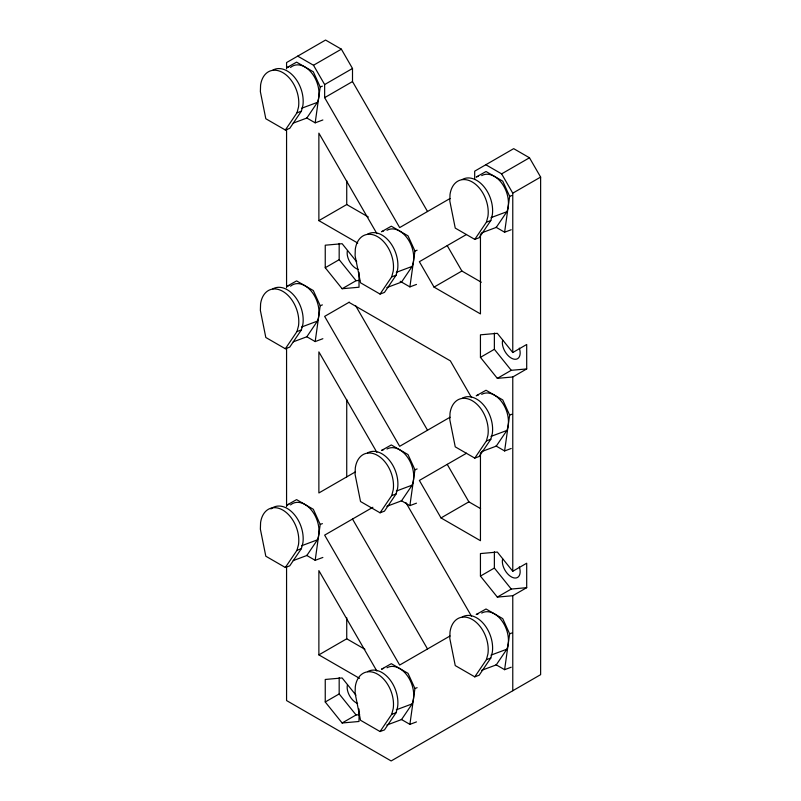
<?xml version="1.0" encoding="UTF-8"?>
<svg xmlns="http://www.w3.org/2000/svg" width="801" height="801" viewBox="0 0 801 801"><rect width="100%" height="100%" fill="white"/><g stroke="black" fill="none" stroke-linecap="round" stroke-linejoin="round"><path stroke-width="1.2" d="M480.45 452.615L480.45 540.705L441.011 517.937L419.364 480.44L466.522 453.216M306.553 117.857L315.183 122.833L320.21 86.969L313.311 71.8L296.59 62.148L286.788 67.664L288.981 66.843M306.553 336.59L315.183 341.576L320.21 305.702L313.311 290.543L296.59 280.891L286.788 286.408L288.981 285.587M306.553 555.333L315.183 560.31L320.21 524.445L313.311 509.276L296.59 499.624L286.788 505.141L288.981 504.32M400.19 281.291L409.892 286.888L414.928 251.023L408.019 235.854L391.309 226.202L381.496 231.719L383.689 230.898M401.271 500.645L409.892 505.631L414.928 469.756L408.019 454.588L391.309 444.945L381.496 450.462L383.689 449.641M401.271 719.388L409.892 724.364L414.928 688.5L408.019 673.331L391.309 663.679L381.496 669.195L383.689 668.374M495.979 227.224L504.61 232.21L509.646 196.335L502.738 181.166L486.027 171.524L476.215 177.031L478.407 176.22M495.979 445.957L504.61 450.943L509.646 415.068L502.738 399.909L486.027 390.257L476.215 395.774L478.407 394.953M495.979 664.7L504.61 669.676L509.646 633.811L502.738 618.642L486.027 608.99L476.215 614.507L478.407 613.686M285.336 130.012L296.991 112.811L298.513 107.044A26.813 17.932 69.5 0 0 282.843 72.631A26.813 17.932 69.5 0 0 260.585 85.146L260.375 91.664L265.812 118.738L285.336 130.012L289.732 128.37L301.386 111.169L302.898 105.402A26.813 17.932 69.5 0 0 294.237 76.966A26.813 17.932 69.5 0 0 272.861 70.118M285.336 348.755L296.991 331.544L298.513 325.777A26.813 17.932 69.5 0 0 282.843 291.364A26.813 17.932 69.5 0 0 260.585 303.879L260.375 310.408L265.812 337.481L285.336 348.755L289.732 347.113L301.386 329.902L302.898 324.135A26.813 17.932 69.5 0 0 294.237 295.699A26.813 17.932 69.5 0 0 272.861 288.851M285.336 567.488L296.991 550.287L298.513 544.51A26.813 17.932 69.5 0 0 282.843 510.097A26.813 17.932 69.5 0 0 260.585 522.622L260.375 529.141L265.812 556.214L285.336 567.488L289.732 565.846L301.386 548.645L302.898 542.878A26.813 17.932 69.5 0 0 293.146 513.221A26.813 17.932 69.5 0 0 270.898 508.955M380.054 294.067L391.709 276.866L393.221 271.088A26.813 17.932 69.5 0 0 377.551 236.675A26.813 17.932 69.5 0 0 355.304 249.191L355.093 255.719L360.53 282.793L380.054 294.067L384.45 292.425L396.095 275.224L397.616 269.446A26.813 17.932 69.5 0 0 388.956 241.011A26.813 17.932 69.5 0 0 367.569 234.172M380.054 512.8L391.709 495.599L393.221 489.832A26.813 17.932 69.5 0 0 377.551 455.419A26.813 17.932 69.5 0 0 355.304 467.934L355.093 474.462L360.53 501.526L380.054 512.8L384.45 511.158L396.095 493.957L397.616 488.189A26.813 17.932 69.5 0 0 388.956 459.754A26.813 17.932 69.5 0 0 367.569 452.905M474.773 239.379L486.427 222.177L487.939 216.41A26.813 17.932 69.5 0 0 472.27 181.997A26.813 17.932 69.5 0 0 450.012 194.513L449.812 201.031L455.248 228.105L474.773 239.379L479.158 237.737L490.813 220.535L492.335 214.768A26.813 17.932 69.5 0 0 483.664 186.333A26.813 17.932 69.5 0 0 462.287 179.484M380.054 731.543L391.709 714.332L393.221 708.565A26.813 17.932 69.5 0 0 377.551 674.152A26.813 17.932 69.5 0 0 355.304 686.667L355.093 693.195L360.53 720.269L380.054 731.543L384.45 729.901L396.095 712.7L397.616 706.923A26.813 17.932 69.5 0 0 388.956 678.487A26.813 17.932 69.5 0 0 367.569 671.649M474.773 458.122L486.427 440.91L487.939 435.143A26.813 17.932 69.5 0 0 472.27 400.73A26.813 17.932 69.5 0 0 450.012 413.246L449.812 419.774L455.248 446.848L474.773 458.122L479.158 456.48L490.813 439.268L492.335 433.501A26.813 17.932 69.5 0 0 483.664 405.066A26.813 17.932 69.5 0 0 462.287 398.227M474.773 676.855L486.427 659.654L487.939 653.876A26.813 17.932 69.5 0 0 472.27 619.473A26.813 17.932 69.5 0 0 450.012 631.989L449.812 638.507L455.248 665.581L474.773 676.855L479.158 675.213L490.813 658.011L492.335 652.244A26.813 17.932 69.5 0 0 483.664 623.809A26.813 17.932 69.5 0 0 462.287 616.96M290.553 67.434A23.64 15.81 69.5 0 1 312.04 73.402A23.64 15.81 69.5 0 1 317.436 102.358L306.823 118.037L293.236 123.114M290.553 286.177A23.64 15.81 69.5 0 1 312.04 292.135A23.64 15.81 69.5 0 1 317.436 321.091L306.823 336.77L293.236 341.847M386.993 230.287A23.64 15.81 69.5 0 1 407.629 238.648A23.64 15.81 69.5 0 1 412.155 266.413L401.531 282.092L386.823 287.589M481.711 175.599A23.64 15.81 69.5 0 1 502.347 183.96A23.64 15.81 69.5 0 1 506.873 211.724L496.25 227.404L481.541 232.901M290.553 504.91A23.64 15.81 69.5 0 1 312.04 510.878A23.64 15.81 69.5 0 1 317.436 539.834L306.823 555.514L293.236 560.59M386.993 449.021A23.64 15.81 69.5 0 1 407.629 457.391A23.64 15.81 69.5 0 1 412.155 485.146L401.531 500.825L386.823 506.322M481.711 394.342A23.64 15.81 69.5 0 1 502.347 402.703A23.64 15.81 69.5 0 1 506.873 430.467L496.25 446.137L481.541 451.644M386.993 667.764A23.64 15.81 69.5 0 1 407.629 676.124A23.64 15.81 69.5 0 1 412.155 703.889L401.531 719.568L386.823 725.065M481.711 613.075A23.64 15.81 69.5 0 1 502.347 621.436A23.64 15.81 69.5 0 1 506.873 649.2L496.25 664.88L481.541 670.377M297.702 56.13L313.501 65.251L341.366 49.171L352.5 68.475L352.5 81.562L427.524 211.504M450.032 198.508L399.669 227.584L324.645 97.652L324.645 84.556L352.5 68.475M324.645 97.652L352.5 81.562M376.85 233.562L318.878 133.146L318.878 220.625L346.733 204.545L368.33 217.011M359.018 272.22L359.018 287.229L342.137 288.73L325.246 267.724L339.173 259.684L339.173 243.424M485.827 164.746L501.626 173.867L529.481 157.777L540.625 177.081L540.625 674.662L391.158 760.95L286.568 700.565L286.568 566.707M342.137 288.73L356.065 280.69L359.679 280.37M512.77 352.53L497.331 333.326L480.44 334.828L480.44 357.346L497.331 378.352L512.77 376.981L526.698 368.941L526.698 344.49L512.77 352.53L512.77 193.161L540.625 177.081M349.286 302.157L324.645 316.385L399.669 446.317L450.032 417.241M466.522 234.473L419.364 261.707L434.032 287.108L480.45 313.912L480.45 233.932M434.032 287.108L461.887 271.028L481.321 282.242M480.44 357.346L494.367 349.306L494.367 333.046M497.331 378.352L511.258 370.312L526.698 368.941M355.314 471.929L318.878 492.965L318.878 351.889L376.85 452.295M372.876 507.283L324.645 535.128L399.669 665.06L450.032 635.974M441.011 517.937L468.875 501.857L480.6 508.625M376.85 671.038L318.878 570.622L318.878 654.878L346.733 638.798L364.926 649.301M480.44 576.089L480.44 553.571L497.331 552.059L512.77 571.263L526.698 563.223L526.698 587.674L512.77 595.714L497.331 597.095L480.44 576.089L494.367 568.039L494.367 551.779M497.331 597.095L511.258 589.055L526.698 587.674M359.018 708.975L359.018 721.481L342.137 722.993L325.246 701.986L339.173 693.946L339.173 677.676M342.137 722.993L356.065 714.953L359.679 714.632M320.21 86.969L322.402 86.148M301.597 108.275L317.436 102.358M296.991 112.811L301.386 111.169M315.183 122.833L322.863 119.97M509.646 196.335L511.839 195.514M491.023 217.642L506.873 211.724M486.427 222.177L490.813 220.535M414.928 251.023L417.121 250.202M396.305 272.33L412.155 266.413M504.61 232.21L511.198 229.747M391.709 276.866L396.095 275.224M320.21 305.702L322.402 304.891M301.597 327.018L317.436 321.091M409.892 286.888L416.48 284.425M296.991 331.544L301.386 329.902M315.183 341.576L322.863 338.703M509.646 415.068L511.839 414.257M491.023 436.385L506.873 430.467M486.427 440.91L490.813 439.268M414.928 469.756L417.121 468.935M396.305 491.073L412.155 485.146M504.61 450.943L511.198 448.48M391.709 495.599L396.095 493.957M320.21 524.445L322.402 523.624M301.597 545.751L317.436 539.834M409.892 505.631L416.48 503.168M296.991 550.287L301.386 548.645M315.183 560.31L322.863 557.446M509.646 633.811L511.839 632.99M491.023 655.118L506.873 649.2M486.427 659.654L490.813 658.011M414.928 688.5L417.121 687.679M396.305 709.806L412.155 703.889M504.61 669.676L511.198 667.223M391.709 714.332L396.095 712.7M409.892 724.364L416.48 721.901M341.366 49.171L325.566 40.05L286.568 62.568L286.568 68.826M529.481 157.777L513.681 148.656L474.683 171.174L474.683 179.514M318.878 220.625L357.747 243.063M348.976 302.337L450.352 360.861L471.559 397.606M318.878 654.878L359.529 678.347M494.367 349.306L511.258 370.312M356.715 261.847L342.137 243.704L325.246 245.206L325.246 267.724M339.173 259.684L356.065 280.69M494.367 568.039L511.258 589.055M355.954 695.148L342.137 677.956L325.246 679.468L325.246 701.986M339.173 693.946L356.065 714.953M501.626 173.867L512.77 193.161M447.218 245.617L461.887 271.028M313.501 65.251L324.645 84.556M355.634 305.722L427.524 430.237M447.218 464.36L468.875 501.857M405.917 502.638L471.559 616.329M352.5 519.038L427.524 648.98M512.77 376.981L512.77 571.263M512.77 595.714L512.77 690.742M346.733 180.796L346.733 204.545M346.733 399.479L346.733 476.885M346.733 617.731L346.733 638.798M286.568 128.871L286.568 287.739M286.568 347.784L286.568 506.663M357.616 703.468A12.606 7.279 60 0 1 347.454 684.795M358.367 269.456A12.606 7.279 60 0 1 347.454 250.543M519.328 566.848A12.606 7.279 60 0 1 512.029 577.241A12.606 7.279 60 0 1 502.648 558.898M519.328 348.105A12.606 7.279 60 0 1 512.029 358.498A12.606 7.279 60 0 1 502.648 340.165"/></g></svg>
